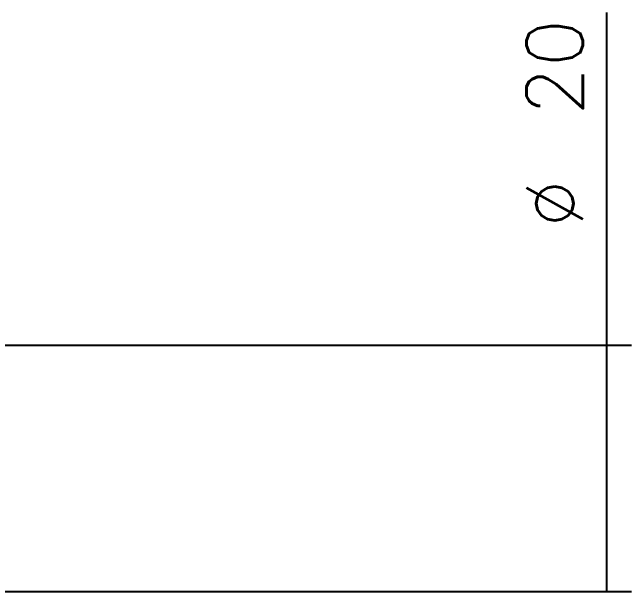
# Model space of a CAD drawing. Extents: x -73 to 147, y -10 to 97.
# Drawn here: x 96.6 to 146.8, y -10 to 37 of the extents above; entities that cross this region are included whole.
import ezdxf

# ---------------------------------------------------------------- set-up
doc = ezdxf.new("R2010")
doc.units = 0
doc.layers.add('2', color=7, linetype='Continuous')
doc.styles.add('SIMPLEX', font='simplex')
doc.dimstyles.get("Standard").update_dxf_attribs({"dimtxt": 0.18, "dimasz": 0.18, "dimexe": 0.18, "dimexo": 0.0625, "dimgap": 0.09, "dimtad": 0, "dimtih": 1, "dimtoh": 1, "dimdec": 4, "dimzin": 0, "dimdsep": 46, "dimtxsty": 'Standard', "dimcen": 0.09, "dimadec": 0, "dimazin": 0, "dimtfac": 1, "dimtdec": 4, "dimtofl": 0, "dimtmove": 0, "dimatfit": 3, "dimfxl": 0, "dimtolj": 1, "dimtzin": 0, "dimarcsym": 0})

# ---------------------------------------------------------------- blocks, each defined once
blk = doc.blocks.new('_D2')
at = {"layer": '2'}
for p, q in [((144.8425, -10), (144.8425, 36.996792)), ((94.85, 10), (146.8425, 10)), ((94.85, -10), (146.8425, -10))]:
    blk.add_line(p, q, dxfattribs=at)
for points in [[(144.8425, 10), (145.444152, 5.430002), (144.240848, 5.429998), (144.8425, 10)], [(144.8425, -10), (144.240848, -5.430002), (145.444152, -5.429998), (144.8425, -10)]]:
    blk.add_solid(points, dxfattribs=at)
at = {"layer": '2', "char_height": 4.57, "attachment_point": 7, "rotation": 90, "line_spacing_factor": 0.903614, "style": 'SIMPLEX'}
for s, insert in [('\\W01.000;\\Fsimplex.shx;20', (142.890729, 28.6375)), ('\\W01.000;\\Fsimplex.shx;%%c', (142.890729, 19.533203))]:
    blk.add_mtext(s, dxfattribs=dict(at, insert=insert))

msp = doc.modelspace()

# ---------------------------------------------------------------- dimensions: what is measured, and where the dimension line sits
at = {"layer": '2'}
dim = msp.add_linear_dim(base=(139.13, 26.5334), p1=(94.85, -10), p2=(94.85, 10), angle=90, text='%%c <> ', dimstyle='Standard', override={"dimtxt": 4.57, "dimasz": 4.57, "dimexe": 2, "dimexo": 0, "dimgap": 1.5, "dimtad": 1, "dimtih": 0, "dimdec": 3, "dimzin": 8, "dimclrd": 7, "dimclre": 7, "dimclrt": 7, "dimadec": 3, "dimtp": 0.005, "dimtm": -0.005, "dimtdec": 3}, dxfattribs=at)
dim.commit()
dim.dimension.update_dxf_attribs({"geometry": '_D2', "text_midpoint": (139.13, 26.5334), "text_rotation": 90})

doc.saveas('drawing.dxf')
